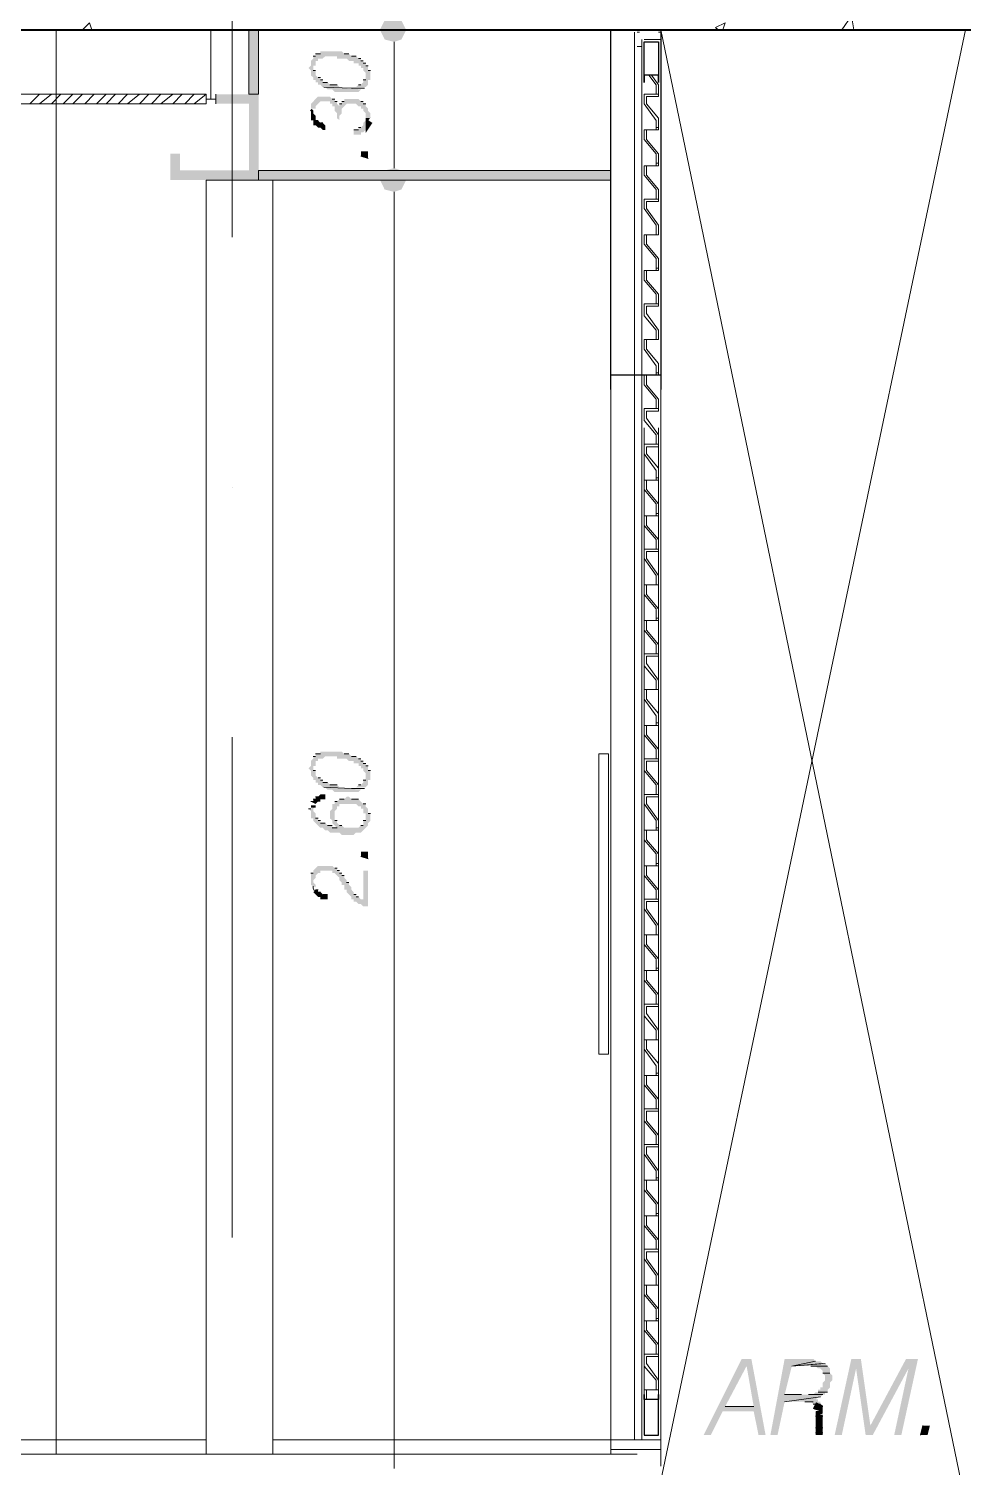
# Model space of a CAD drawing. Header units: millimetres. Extents: x 182 to 575, y -105 to 95.
# Drawn here: x 282.125 to 283.994, y 83.485 to 86.361 of the extents above; entities that cross this region are included whole.
import ezdxf

# ---------------------------------------------------------------- set-up
doc = ezdxf.new("R2010")
doc.units = ezdxf.units.MM
doc.header["$MEASUREMENT"] = 0
doc.layers.add('PDF_Geometry', color=7, linetype='Continuous')
doc.layers.add('PDF_Solid Fills', color=7, linetype='Continuous')

msp = doc.modelspace()

# ---------------------------------------------------------------- hatches: boundary and pattern name
at = {"layer": 'PDF_Solid Fills', "transparency": 33554559}
for points in [[(282.8373, 86.3396), (282.8564, 86.3348), (282.8707, 86.3396), (282.8802, 86.3586), (282.8707, 86.3777), (282.8564, 86.3824), (282.8373, 86.3777), (282.8278, 86.3586)], [(282.8564, 86.0824), (282.8373, 86.0777), (282.585, 86.0777), (282.585, 86.3586), (282.5659, 86.3586), (282.5659, 86.2301), (282.4993, 86.2301), (282.4993, 86.211), (282.5659, 86.211), (282.5659, 86.0777), (282.4278, 86.0777), (282.4278, 86.111), (282.4088, 86.111), (282.4088, 86.0586), (282.8278, 86.0586), (282.8373, 86.0396), (282.8564, 86.0348), (282.8707, 86.0396), (282.8802, 86.0586), (283.2897, 86.0586), (283.2897, 86.0777), (282.8707, 86.0777)], [(282.704, 86.2539), (282.704, 86.2491), (282.7088, 86.2491), (282.7135, 86.2443), (282.7469, 86.2443), (282.7421, 86.2491), (282.7278, 86.2491), (282.7231, 86.2539), (282.7135, 86.2539), (282.7135, 86.2586), (282.7088, 86.2586), (282.7088, 86.2634), (282.704, 86.2634), (282.6992, 86.2681), (282.6992, 86.2777), (282.6945, 86.2777), (282.6945, 86.2872), (282.6992, 86.2872), (282.6992, 86.2967), (282.704, 86.2967), (282.704, 86.3015), (282.7135, 86.3015), (282.7183, 86.3062), (282.7421, 86.3062), (282.7421, 86.3015), (282.7612, 86.3015), (282.7659, 86.2967), (282.7754, 86.2967), (282.7754, 86.292), (282.785, 86.292), (282.785, 86.2872), (282.7897, 86.2872), (282.7897, 86.2824), (282.7945, 86.2824), (282.7945, 86.2777), (282.7993, 86.2729), (282.7993, 86.2586), (282.7945, 86.2586), (282.7945, 86.2539), (282.7897, 86.2491), (282.785, 86.2491), (282.7802, 86.2443), (282.7993, 86.2443), (282.804, 86.2491), (282.804, 86.2586), (282.8088, 86.2586), (282.8088, 86.2777), (282.804, 86.2777), (282.804, 86.2872), (282.7993, 86.2872), (282.7993, 86.292), (282.7945, 86.292), (282.7945, 86.2967), (282.7897, 86.2967), (282.7897, 86.3015), (282.785, 86.3015), (282.7802, 86.3062), (282.7707, 86.3062), (282.7659, 86.311), (282.7564, 86.311), (282.7516, 86.3158), (282.7088, 86.3158), (282.7088, 86.311), (282.6992, 86.311), (282.6992, 86.3062), (282.6945, 86.3062), (282.6945, 86.3015), (282.6897, 86.2967), (282.6897, 86.2872), (282.685, 86.2824), (282.6897, 86.2777), (282.6897, 86.2681), (282.6945, 86.2634), (282.6945, 86.2586), (282.6992, 86.2586), (282.6992, 86.2539)], [(282.7326, 86.2396), (282.7373, 86.2348), (282.785, 86.2348), (282.7897, 86.2396), (282.7945, 86.2396), (282.7183, 86.2443), (282.7231, 86.2396)], [(282.7088, 86.1634), (282.7135, 86.1586), (282.7183, 86.1586), (282.7183, 86.1681), (282.7135, 86.1729), (282.7088, 86.1729), (282.704, 86.1777), (282.6992, 86.1777), (282.6992, 86.1872), (282.6945, 86.192), (282.6897, 86.192), (282.6897, 86.1777), (282.6945, 86.1777), (282.6945, 86.1681), (282.6992, 86.1681), (282.704, 86.1634)], [(282.7897, 86.1062), (282.804, 86.1015), (282.804, 86.1158), (282.7897, 86.1158)], [(282.704, 84.8539), (282.704, 84.8491), (282.7088, 84.8491), (282.7135, 84.8443), (282.7469, 84.8443), (282.7421, 84.8491), (282.7278, 84.8491), (282.7231, 84.8539), (282.7135, 84.8539), (282.7135, 84.8586), (282.7088, 84.8586), (282.7088, 84.8634), (282.704, 84.8634), (282.6992, 84.8682), (282.6992, 84.8777), (282.6945, 84.8777), (282.6945, 84.8872), (282.6992, 84.8872), (282.6992, 84.8967), (282.704, 84.8967), (282.704, 84.9015), (282.7135, 84.9015), (282.7183, 84.9062), (282.7421, 84.9062), (282.7421, 84.9015), (282.7612, 84.9015), (282.7659, 84.8967), (282.7754, 84.8967), (282.7754, 84.892), (282.785, 84.892), (282.785, 84.8872), (282.7897, 84.8872), (282.7897, 84.8824), (282.7945, 84.8824), (282.7945, 84.8777), (282.7993, 84.8729), (282.7993, 84.8586), (282.7945, 84.8586), (282.7945, 84.8539), (282.7897, 84.8491), (282.785, 84.8491), (282.7802, 84.8443), (282.7993, 84.8443), (282.804, 84.8491), (282.804, 84.8586), (282.8088, 84.8586), (282.8088, 84.8777), (282.804, 84.8777), (282.804, 84.8872), (282.7993, 84.8872), (282.7993, 84.892), (282.7945, 84.892), (282.7945, 84.8967), (282.7897, 84.8967), (282.7897, 84.9015), (282.785, 84.9015), (282.7802, 84.9062), (282.7707, 84.9062), (282.7659, 84.911), (282.7564, 84.911), (282.7516, 84.9158), (282.7088, 84.9158), (282.7088, 84.911), (282.6992, 84.911), (282.6992, 84.9062), (282.6945, 84.9062), (282.6945, 84.9015), (282.6897, 84.8967), (282.6897, 84.8872), (282.685, 84.8824), (282.6897, 84.8777), (282.6897, 84.8682), (282.6945, 84.8634), (282.6945, 84.8586), (282.6992, 84.8586), (282.6992, 84.8539)], [(282.6945, 84.8158), (282.6897, 84.8158), (282.6992, 84.811), (282.704, 84.8158), (282.7088, 84.8158), (282.7088, 84.8205), (282.7183, 84.8205), (282.7183, 84.8301), (282.7088, 84.8301), (282.704, 84.8253), (282.6992, 84.8253), (282.6992, 84.8205), (282.6945, 84.8205)], [(282.7326, 84.8396), (282.7373, 84.8348), (282.785, 84.8348), (282.7897, 84.8396), (282.7945, 84.8396), (282.7183, 84.8443), (282.7231, 84.8396)], [(282.7897, 84.7062), (282.804, 84.7015), (282.804, 84.7158), (282.7897, 84.7158)], [(282.7897, 84.611), (282.7945, 84.6062), (282.804, 84.6062), (282.804, 84.6777), (282.7945, 84.6777), (282.7945, 84.6205), (282.7897, 84.6205), (282.785, 84.6253), (282.7802, 84.6253), (282.7802, 84.6301), (282.7754, 84.6301), (282.7754, 84.6348), (282.7707, 84.6396), (282.7707, 84.6443), (282.7659, 84.6491), (282.7659, 84.6539), (282.7612, 84.6539), (282.7612, 84.6586), (282.7564, 84.6634), (282.7564, 84.6681), (282.7516, 84.6681), (282.7516, 84.6729), (282.7469, 84.6729), (282.7469, 84.6777), (282.7421, 84.6777), (282.7421, 84.6824), (282.7373, 84.6824), (282.7326, 84.6872), (282.704, 84.6872), (282.6992, 84.6824), (282.6945, 84.6777), (282.6945, 84.6729), (282.6897, 84.6729), (282.6897, 84.6491), (282.6992, 84.6443), (282.6992, 84.6491), (282.6945, 84.6539), (282.6945, 84.6586), (282.6992, 84.6634), (282.6992, 84.6681), (282.704, 84.6729), (282.7088, 84.6729), (282.7088, 84.6777), (282.7326, 84.6777), (282.7326, 84.6729), (282.7373, 84.6729), (282.7421, 84.6681), (282.7469, 84.6634), (282.7469, 84.6586), (282.7516, 84.6539), (282.7516, 84.6491), (282.7564, 84.6491), (282.7564, 84.6396), (282.7612, 84.6396), (282.7612, 84.6348), (282.7707, 84.6253), (282.7707, 84.6205), (282.7754, 84.6205), (282.7754, 84.6158), (282.7802, 84.6158), (282.785, 84.611)], [(282.7088, 84.6253), (282.7088, 84.6205), (282.7231, 84.6205), (282.7231, 84.6301), (282.7135, 84.6301), (282.7088, 84.6348), (282.704, 84.6348), (282.704, 84.6396), (282.6992, 84.6396), (282.6945, 84.6348), (282.6992, 84.6301), (282.704, 84.6253)], [(283.904, 83.7015), (283.8802, 83.7015), (283.8088, 83.5681), (283.7897, 83.7015), (283.7707, 83.7015), (283.7373, 83.5491), (283.7516, 83.5491), (283.7802, 83.6824), (283.7993, 83.5491), (283.8135, 83.5491), (283.885, 83.6824), (283.8564, 83.5491), (283.8707, 83.5491)], [(283.6993, 83.5967), (283.6993, 83.5872), (283.7135, 83.592), (283.7135, 83.6015)], [(283.6993, 83.5491), (283.7135, 83.5491), (283.7135, 83.5586), (283.6993, 83.5586)], [(283.9135, 83.5681), (283.9088, 83.5491), (283.9231, 83.5491), (283.9278, 83.5681)]]:
    msp.add_hatch(color=256, dxfattribs=at).paths.add_polyline_path(points)
h = msp.add_hatch(color=256, dxfattribs=at)
h.paths.add_polyline_path([(282.7897, 86.1491), (282.7897, 86.1539), (282.7945, 86.1539), (282.7993, 86.1586), (282.7993, 86.1777), (282.7945, 86.1729), (282.7945, 86.1681), (282.7897, 86.1634), (282.785, 86.1634), (282.785, 86.1586), (282.7754, 86.1586), (282.7754, 86.1491)])
h.paths.add_polyline_path([(282.7469, 86.1872), (282.7421, 86.1824), (282.7469, 86.1777)])
h.paths.add_polyline_path([(282.7993, 86.192), (282.7993, 86.1824), (282.8088, 86.1824), (282.8088, 86.192), (282.804, 86.1967), (282.804, 86.2015), (282.7993, 86.2062), (282.7993, 86.211), (282.7945, 86.211), (282.7945, 86.2158), (282.7897, 86.2158), (282.785, 86.2205), (282.7564, 86.2205), (282.7564, 86.2158), (282.7516, 86.2158), (282.7516, 86.211), (282.7469, 86.211), (282.7469, 86.2062), (282.7421, 86.211), (282.7421, 86.2158), (282.7373, 86.2158), (282.7373, 86.2205), (282.7326, 86.2205), (282.7278, 86.2253), (282.704, 86.2253), (282.6992, 86.2205), (282.6945, 86.2158), (282.6897, 86.211), (282.6897, 86.2015), (282.6992, 86.2015), (282.6992, 86.2062), (282.704, 86.211), (282.7088, 86.2158), (282.7278, 86.2158), (282.7278, 86.211), (282.7326, 86.211), (282.7326, 86.2062), (282.7373, 86.2062), (282.7373, 86.1967), (282.7421, 86.192), (282.7421, 86.1824), (282.7516, 86.192), (282.7516, 86.2015), (282.7564, 86.2062), (282.7612, 86.211), (282.7802, 86.211), (282.785, 86.2062), (282.7897, 86.2062), (282.7897, 86.2015), (282.7945, 86.2015), (282.7945, 86.1967)])
h = msp.add_hatch(color=256, dxfattribs=at)
h.paths.add_polyline_path([(282.804, 84.7729), (282.8088, 84.7777), (282.8088, 84.7824)])
h.paths.add_polyline_path([(282.7373, 84.7777), (282.7373, 84.7967), (282.7421, 84.8015), (282.7421, 84.8062), (282.7469, 84.8062), (282.7469, 84.811), (282.7802, 84.811), (282.785, 84.8062), (282.7897, 84.8062), (282.7897, 84.8015), (282.7945, 84.8015), (282.7945, 84.792), (282.7993, 84.792), (282.7993, 84.7777), (282.7945, 84.7777), (282.7945, 84.7681), (282.7897, 84.7681), (282.785, 84.7634), (282.7564, 84.7634), (282.7516, 84.7681), (282.7469, 84.7681), (282.7421, 84.7729), (282.7421, 84.7777)])
h.paths.add_polyline_path([(282.7326, 84.811), (282.7326, 84.8015), (282.7278, 84.7967), (282.7278, 84.7824), (282.7326, 84.7777), (282.7326, 84.7729), (282.7373, 84.7681), (282.7421, 84.7634), (282.7326, 84.7634), (282.7326, 84.7681), (282.7231, 84.7681), (282.7183, 84.7729), (282.7088, 84.7729), (282.7088, 84.7777), (282.704, 84.7777), (282.704, 84.7824), (282.6992, 84.7824), (282.6992, 84.792), (282.6945, 84.7967), (282.6945, 84.8015), (282.6992, 84.8062), (282.6897, 84.8015), (282.685, 84.8015), (282.6897, 84.7967), (282.6897, 84.7824), (282.6945, 84.7824), (282.6945, 84.7777), (282.6992, 84.7729), (282.704, 84.7681), (282.7088, 84.7634), (282.7135, 84.7634), (282.7183, 84.7586), (282.7231, 84.7586), (282.7278, 84.7539), (282.7469, 84.7539), (282.7516, 84.7491), (282.7754, 84.7491), (282.7802, 84.7539), (282.7897, 84.7539), (282.7945, 84.7586), (282.7993, 84.7634), (282.8088, 84.7824), (282.8088, 84.792), (282.804, 84.792), (282.804, 84.8015), (282.7993, 84.8062), (282.7993, 84.811), (282.7945, 84.811), (282.7897, 84.8158), (282.785, 84.8205), (282.7707, 84.8205), (282.7659, 84.8253), (282.7612, 84.8253), (282.7564, 84.8205), (282.7469, 84.8205), (282.7421, 84.8158), (282.7373, 84.8158), (282.7373, 84.811)], flags=0)
h.paths.add_polyline_path([(282.804, 84.7681), (282.804, 84.7729), (282.7993, 84.7634)])
h = msp.add_hatch(color=256, dxfattribs=at)
h.paths.add_polyline_path([(283.5612, 83.6872), (283.5754, 83.6062), (283.5183, 83.6062)])
h.paths.add_polyline_path([(283.5992, 83.5491), (283.5707, 83.7015), (283.5516, 83.7015), (283.4754, 83.5491), (283.4897, 83.5491), (283.5135, 83.5967), (283.5754, 83.5967), (283.585, 83.5491)], flags=0)
h = msp.add_hatch(color=256, dxfattribs=at)
h.paths.add_polyline_path([(283.7088, 83.6824), (283.7135, 83.6777), (283.7135, 83.6729), (283.7183, 83.6681), (283.7183, 83.6586), (283.7135, 83.6539), (283.7135, 83.6443), (283.7088, 83.6443), (283.7088, 83.6396), (283.704, 83.6396), (283.704, 83.6348), (283.6993, 83.6348), (283.6945, 83.6301), (283.6373, 83.6301), (283.6516, 83.6872), (283.6993, 83.6872), (283.704, 83.6824)])
h.paths.add_polyline_path([(283.7278, 83.6729), (283.7278, 83.6824), (283.7231, 83.6872), (283.7183, 83.692), (283.7135, 83.692), (283.7088, 83.6967), (283.6993, 83.6967), (283.6945, 83.7015), (283.6373, 83.7015), (283.6088, 83.5491), (283.6231, 83.5491), (283.6373, 83.6158), (283.6897, 83.6158), (283.6945, 83.611), (283.7135, 83.6062), (283.7088, 83.611), (283.7088, 83.6158), (283.704, 83.6158), (283.704, 83.6205), (283.6993, 83.6205), (283.7033, 83.6246), (283.7088, 83.6253), (283.7135, 83.6301), (283.7183, 83.6301), (283.7183, 83.6348), (283.7231, 83.6348), (283.7231, 83.6396), (283.7278, 83.6443), (283.7278, 83.6539), (283.7326, 83.6586), (283.7326, 83.6681)], flags=0)

# ---------------------------------------------------------------- linework, layer by layer
at = {"layer": 'PDF_Geometry', "lineweight": 13}
for points in [[(282.5326, 85.9443), (282.5326, 86.9443)], [(280.704, 86.3586), (293.1516, 86.3586)], [(282.4897, 86.2205), (282.4897, 86.3586)], [(283.3897, 86.3586), (283.9897, 83.4586)], [(283.3897, 83.4586), (283.9992, 86.3586)], [(282.8564, 86.0824), (282.8564, 86.111), (282.8564, 86.311), (282.8564, 86.3348)], [(283.3373, 86.3253), (283.3373, 83.5396)], [(283.3516, 86.3253), (283.3516, 83.5396)], [(283.3897, 83.5491), (283.3897, 83.5396), (283.3897, 86.3396)], [(282.6945, 86.3062), (282.6992, 86.3062), (282.6945, 86.3062)], [(282.6992, 86.311), (282.7088, 86.311), (282.6992, 86.311)], [(282.7659, 86.311), (282.7564, 86.311), (282.7659, 86.311)], [(282.7802, 86.3062), (282.7707, 86.3062), (282.7802, 86.3062)], [(282.7897, 86.3015), (282.785, 86.3015), (282.7897, 86.3015)], [(282.7945, 86.2967), (282.7897, 86.2967), (282.7945, 86.2967)], [(282.7993, 86.292), (282.7945, 86.292), (282.7993, 86.292)], [(282.804, 86.2872), (282.7993, 86.2872), (282.804, 86.2872)], [(282.6992, 86.2777), (282.6945, 86.2777), (282.6992, 86.2777)], [(282.7088, 86.2634), (282.704, 86.2634), (282.7088, 86.2634)], [(282.7135, 86.2586), (282.7088, 86.2586), (282.7135, 86.2586)], [(282.7945, 86.2586), (282.7993, 86.2586), (282.7945, 86.2586)], [(282.8088, 86.2777), (282.804, 86.2777), (282.8088, 86.2777)], [(282.1278, 86.211), (282.1469, 86.2301)], [(282.1469, 86.211), (282.1707, 86.2301)], [(282.1707, 86.211), (282.1897, 86.2301)], [(282.1945, 86.211), (282.2135, 86.2301)], [(282.2135, 86.211), (282.2326, 86.2301)], [(282.2373, 86.211), (282.2564, 86.2301)], [(282.2612, 86.211), (282.2802, 86.2301)], [(282.2802, 86.211), (282.2992, 86.2301)], [(282.304, 86.211), (282.3231, 86.2301)], [(282.3231, 86.211), (282.3469, 86.2301)], [(282.3469, 86.211), (282.3659, 86.2301)], [(282.3707, 86.211), (282.3897, 86.2301)], [(282.3897, 86.211), (282.4135, 86.2301)], [(282.4135, 86.211), (282.4326, 86.2301)], [(282.4373, 86.211), (282.4564, 86.2301)], [(282.4802, 86.211), (282.4802, 86.2301), (282.4564, 86.211)], [(282.4993, 86.211), (282.4993, 86.2301)], [(282.7231, 86.2539), (282.7135, 86.2539), (282.7231, 86.2539)], [(282.7159, 86.2443), (282.7707, 86.242), (282.7969, 86.242)], [(282.7421, 86.2491), (282.7278, 86.2491), (282.7421, 86.2491)], [(282.785, 86.2491), (282.7897, 86.2491), (282.785, 86.2491)], [(282.4993, 86.2205), (282.4802, 86.2205)], [(282.4802, 86.211), (282.4802, 86.211)], [(282.7373, 86.2205), (282.7326, 86.2205), (282.7373, 86.2205)], [(282.7421, 86.2158), (282.7373, 86.2158), (282.7421, 86.2158)], [(282.7469, 86.211), (282.7516, 86.211), (282.7469, 86.211)], [(282.7516, 86.2158), (282.7564, 86.2158), (282.7516, 86.2158)], [(282.7945, 86.2158), (282.7897, 86.2158), (282.7945, 86.2158)], [(282.7993, 86.211), (282.7945, 86.211), (282.7993, 86.211)], [(282.704, 86.1777), (282.6992, 86.1777), (282.704, 86.1777)], [(282.7135, 86.1729), (282.7088, 86.1729), (282.7135, 86.1729)], [(282.7754, 86.1586), (282.785, 86.1586), (282.7754, 86.1586)], [(282.785, 86.1634), (282.7897, 86.1634), (282.785, 86.1634)], [(282.804, 86.1015), (282.7897, 86.1062), (282.804, 86.1015)], [(283.2897, 83.511), (283.2897, 86.0586), (282.6135, 86.0586), (282.6135, 83.511)], [(282.8564, 83.4824), (282.8564, 83.511), (282.8564, 86.011), (282.8564, 86.0348)], [(283.3564, 83.6301), (283.3564, 85.5634)], [(283.385, 83.6301), (283.385, 85.5634)], [(282.5326, 85.4443), (282.5326, 85.4443)], [(282.5326, 83.9443), (282.5326, 84.9443)], [(282.6945, 84.9062), (282.6992, 84.9062), (282.6945, 84.9062)], [(282.6992, 84.911), (282.7088, 84.911), (282.6992, 84.911)], [(282.7659, 84.911), (282.7564, 84.911), (282.7659, 84.911)], [(282.7802, 84.9062), (282.7707, 84.9062), (282.7802, 84.9062)], [(282.6992, 84.8777), (282.6945, 84.8777), (282.6992, 84.8777)], [(282.7897, 84.9015), (282.785, 84.9015), (282.7897, 84.9015)], [(282.7945, 84.8967), (282.7897, 84.8967), (282.7945, 84.8967)], [(282.7993, 84.892), (282.7945, 84.892), (282.7993, 84.892)], [(282.804, 84.8872), (282.7993, 84.8872), (282.804, 84.8872)], [(282.8088, 84.8777), (282.804, 84.8777), (282.8088, 84.8777)], [(282.7088, 84.8634), (282.704, 84.8634), (282.7088, 84.8634)], [(282.7135, 84.8586), (282.7088, 84.8586), (282.7135, 84.8586)], [(282.7231, 84.8539), (282.7135, 84.8539), (282.7231, 84.8539)], [(282.7421, 84.8491), (282.7278, 84.8491), (282.7421, 84.8491)], [(282.785, 84.8491), (282.7897, 84.8491), (282.785, 84.8491)], [(282.7945, 84.8586), (282.7993, 84.8586), (282.7945, 84.8586)], [(282.6945, 84.8205), (282.6992, 84.8205), (282.6945, 84.8205)], [(282.6992, 84.8253), (282.704, 84.8253), (282.6992, 84.8253)], [(282.7159, 84.8443), (282.7707, 84.842), (282.7969, 84.842)], [(282.7469, 84.8205), (282.7564, 84.8205), (282.7469, 84.8205)], [(282.785, 84.8205), (282.7707, 84.8205), (282.785, 84.8205)], [(282.685, 84.8015), (282.6897, 84.8015), (282.685, 84.8015)], [(282.6897, 84.8158), (282.6945, 84.8158), (282.6897, 84.8158)], [(282.7373, 84.8158), (282.7421, 84.8158), (282.7373, 84.8158)], [(282.7993, 84.811), (282.7945, 84.811), (282.7993, 84.811)], [(282.8088, 84.792), (282.804, 84.792), (282.8088, 84.792)], [(282.704, 84.7824), (282.6992, 84.7824), (282.704, 84.7824)], [(282.7088, 84.7777), (282.704, 84.7777), (282.7088, 84.7777)], [(282.7183, 84.7729), (282.7088, 84.7729), (282.7183, 84.7729)], [(282.7326, 84.7681), (282.7231, 84.7681), (282.7326, 84.7681)], [(282.7421, 84.7634), (282.7326, 84.7634), (282.7421, 84.7634)], [(282.7421, 84.7777), (282.7373, 84.7777), (282.7421, 84.7777)], [(282.7516, 84.7681), (282.7469, 84.7681), (282.7516, 84.7681)], [(282.7897, 84.7681), (282.7945, 84.7681), (282.7897, 84.7681)], [(282.7945, 84.7777), (282.7993, 84.7777), (282.7945, 84.7777)], [(282.804, 84.7015), (282.7897, 84.7062), (282.804, 84.7015)], [(282.7421, 84.6824), (282.7373, 84.6824), (282.7421, 84.6824)], [(282.7469, 84.6777), (282.7421, 84.6777), (282.7469, 84.6777)], [(282.6897, 84.6729), (282.6945, 84.6729), (282.6897, 84.6729)], [(282.6945, 84.6467), (282.6945, 84.642), (282.6969, 84.6372)], [(282.7516, 84.6729), (282.7469, 84.6729), (282.7516, 84.6729)], [(282.7564, 84.6681), (282.7516, 84.6681), (282.7564, 84.6681)], [(282.7659, 84.6539), (282.7612, 84.6539), (282.7659, 84.6539)], [(282.704, 84.6396), (282.6992, 84.6396), (282.704, 84.6396)], [(282.7088, 84.6348), (282.704, 84.6348), (282.7088, 84.6348)], [(282.7231, 84.6301), (282.7135, 84.6301), (282.7231, 84.6301)], [(282.7802, 84.6301), (282.7754, 84.6301), (282.7802, 84.6301)], [(282.785, 84.6253), (282.7802, 84.6253), (282.785, 84.6253)], [(280.4945, 83.5396), (282.4802, 83.5396)], [(282.6135, 83.5396), (283.2897, 83.5396)], [(280.2802, 83.511), (283.3421, 83.511)], [(283.3897, 83.4872), (283.3897, 83.5205)]]:
    msp.add_lwpolyline(points, dxfattribs=at)
at = {"layer": 'PDF_Geometry', "lineweight": 0}
for points in [[(282.2326, 86.3586), (282.2469, 86.3729), (282.2516, 86.3586)], [(283.504, 86.3586), (283.4992, 86.3634), (283.5183, 86.3729), (283.5135, 86.3586)], [(283.7564, 86.3586), (283.7516, 86.3586), (283.7707, 86.3872), (283.7754, 86.3586)]]:
    msp.add_lwpolyline(points, dxfattribs=at)
at = {"layer": 'PDF_Geometry', "lineweight": 40}
msp.add_lwpolyline([(281.4802, 86.3586), (292.2278, 86.3586)], dxfattribs=at)
at = {"layer": 'PDF_Geometry', "lineweight": 20}
for points in [[(282.1802, 83.511), (282.1802, 86.3586)], [(283.3373, 86.3253), (283.3373, 86.3539)], [(283.3564, 86.3396), (283.3897, 86.3396), (283.3897, 86.3539), (283.385, 86.3539), (283.3897, 86.3539), (283.3897, 86.3396)], [(283.3421, 86.3253), (283.3516, 86.3253), (283.3516, 86.3396), (283.3516, 86.3253)], [(283.3802, 86.2301), (283.385, 86.2301), (283.385, 86.2253), (283.3612, 86.2253), (283.3612, 86.211), (283.385, 86.1824), (283.385, 86.1634), (283.3802, 86.1634), (283.3802, 86.1586), (283.3802, 86.1634), (283.3802, 86.1777), (283.3564, 86.211), (283.3564, 86.2301)], [(283.3802, 86.1634), (283.385, 86.1634), (283.385, 86.1586), (283.3612, 86.1586), (283.3612, 86.1396), (283.385, 86.111), (283.385, 86.092), (283.3802, 86.092), (283.3802, 86.0872), (283.3802, 86.092), (283.3802, 86.111), (283.3564, 86.1396), (283.3564, 86.1586), (283.3802, 86.1586)], [(283.3802, 86.092), (283.385, 86.092), (283.385, 86.0872), (283.3612, 86.0872), (283.3612, 86.0681), (283.385, 86.0396), (283.385, 86.0205), (283.3802, 86.0205), (283.3802, 86.0253), (283.3802, 86.0396), (283.3564, 86.0681), (283.3564, 86.0872), (283.3802, 86.0872)], [(282.4802, 86.0586), (282.4802, 83.511), (282.6135, 83.511), (282.6135, 86.0586)], [(283.3802, 86.0205), (283.385, 86.0205), (283.385, 86.0158), (283.3612, 86.0158), (283.3612, 86.0015), (283.385, 85.9681), (283.385, 85.9491), (283.3802, 85.9491), (283.3802, 85.9539), (283.3802, 85.9681), (283.3564, 86.0015), (283.3564, 86.0205)], [(283.3802, 85.9491), (283.385, 85.9491), (283.3612, 85.9491), (283.3612, 85.9301), (283.385, 85.9015), (283.385, 85.8824), (283.3802, 85.8824), (283.3802, 85.8777), (283.3802, 85.8824), (283.3802, 85.9015), (283.3564, 85.9301), (283.3564, 85.9491)], [(283.3802, 85.8824), (283.385, 85.8824), (283.385, 85.8777), (283.3612, 85.8777), (283.3612, 85.8586), (283.385, 85.8301), (283.385, 85.811), (283.3802, 85.811), (283.3802, 85.8158), (283.3802, 85.8301), (283.3564, 85.8586), (283.3564, 85.8777), (283.3802, 85.8777)], [(283.3802, 85.811), (283.385, 85.811), (283.385, 85.8062), (283.3612, 85.8062), (283.3612, 85.792), (283.385, 85.7586), (283.385, 85.7396), (283.3802, 85.7396), (283.3802, 85.7443), (283.3802, 85.7586), (283.3564, 85.7872), (283.3564, 85.811)], [(283.3802, 85.7396), (283.385, 85.7396), (283.3612, 85.7396), (283.3612, 85.7205), (283.385, 85.692), (283.385, 85.6729), (283.3802, 85.6729), (283.3802, 85.6681), (283.3802, 85.6729), (283.3802, 85.6872), (283.3564, 85.7205), (283.3564, 85.7396)], [(283.3802, 85.6729), (283.385, 85.6729), (283.385, 85.6681), (283.3612, 85.6681), (283.3612, 85.6491), (283.385, 85.6205), (283.385, 85.6015), (283.3802, 85.6015), (283.3802, 85.6205), (283.3564, 85.6491), (283.3564, 85.6681), (283.3802, 85.6681)], [(283.3802, 85.6015), (283.385, 85.6015), (283.385, 85.5967), (283.3612, 85.5967), (283.3612, 85.5824), (283.385, 85.5491), (283.385, 85.5301), (283.3802, 85.5301), (283.3802, 85.5348), (283.3802, 85.5491), (283.3564, 85.5777), (283.3564, 85.6015)], [(283.3802, 85.5301), (283.385, 85.5301), (283.385, 85.5253), (283.3612, 85.5253), (283.3612, 85.511), (283.385, 85.4824), (283.385, 85.4634), (283.3802, 85.4634), (283.3802, 85.4586), (283.3802, 85.4634), (283.3802, 85.4777), (283.3564, 85.511), (283.3564, 85.5301)], [(283.3802, 85.4634), (283.385, 85.4634), (283.385, 85.4586), (283.3612, 85.4586), (283.3612, 85.4396), (283.385, 85.411), (283.385, 85.392), (283.3802, 85.392), (283.3802, 85.3872), (283.3802, 85.392), (283.3802, 85.411), (283.3564, 85.4396), (283.3564, 85.4586), (283.3802, 85.4586)], [(283.3802, 85.392), (283.385, 85.392), (283.385, 85.3872), (283.3612, 85.3872), (283.3612, 85.3681), (283.385, 85.3396), (283.385, 85.3205), (283.3802, 85.3205), (283.3802, 85.3253), (283.3802, 85.3396), (283.3564, 85.3681), (283.3564, 85.3872), (283.3802, 85.3872)], [(283.3802, 85.3205), (283.385, 85.3205), (283.385, 85.3158), (283.3612, 85.3158), (283.3612, 85.3015), (283.385, 85.2681), (283.385, 85.2491), (283.3802, 85.2491), (283.3802, 85.2539), (283.3802, 85.2681), (283.3564, 85.3015), (283.3564, 85.3205)], [(283.3802, 85.2491), (283.385, 85.2491), (283.3612, 85.2491), (283.3612, 85.2301), (283.385, 85.2015), (283.385, 85.1824), (283.3802, 85.1824), (283.3802, 85.1777), (283.3802, 85.1824), (283.3802, 85.2015), (283.3564, 85.2301), (283.3564, 85.2491)], [(283.3802, 85.1824), (283.385, 85.1824), (283.385, 85.1777), (283.3612, 85.1777), (283.3612, 85.1586), (283.385, 85.1301), (283.385, 85.111), (283.3802, 85.111), (283.3802, 85.1301), (283.3564, 85.1586), (283.3564, 85.1777), (283.3802, 85.1777)], [(283.3802, 85.111), (283.385, 85.111), (283.385, 85.1062), (283.3612, 85.1062), (283.3612, 85.092), (283.385, 85.0586), (283.385, 85.0396), (283.3802, 85.0396), (283.3802, 85.0443), (283.3802, 85.0586), (283.3564, 85.0872), (283.3564, 85.111)], [(283.3802, 85.0396), (283.385, 85.0396), (283.3612, 85.0396), (283.3612, 85.0205), (283.385, 84.992), (283.385, 84.9729), (283.3802, 84.9729), (283.3802, 84.9682), (283.3802, 84.9729), (283.3802, 84.9872), (283.3564, 85.0205), (283.3564, 85.0396)], [(283.3802, 84.9729), (283.385, 84.9729), (283.385, 84.9682), (283.3612, 84.9682), (283.3612, 84.9491), (283.385, 84.9205), (283.385, 84.9015), (283.3802, 84.9015), (283.3802, 84.9205), (283.3564, 84.9491), (283.3564, 84.9682), (283.3802, 84.9682)], [(283.3802, 84.9015), (283.385, 84.9015), (283.385, 84.8967), (283.3612, 84.8967), (283.3612, 84.8777), (283.385, 84.8491), (283.385, 84.8301), (283.3802, 84.8301), (283.3802, 84.8348), (283.3802, 84.8491), (283.3564, 84.8777), (283.3564, 84.9015)], [(283.3802, 84.8301), (283.385, 84.8301), (283.385, 84.8253), (283.3612, 84.8253), (283.3612, 84.811), (283.385, 84.7777), (283.385, 84.7634), (283.3802, 84.7634), (283.3802, 84.7586), (283.3802, 84.7634), (283.3802, 84.7777), (283.3564, 84.811), (283.3564, 84.8301)], [(283.3802, 84.7634), (283.385, 84.7634), (283.385, 84.7586), (283.3612, 84.7586), (283.3612, 84.7396), (283.385, 84.711), (283.385, 84.692), (283.3802, 84.692), (283.3802, 84.6872), (283.3802, 84.692), (283.3802, 84.711), (283.3564, 84.7396), (283.3564, 84.7586), (283.3802, 84.7586)], [(283.3802, 84.692), (283.385, 84.692), (283.385, 84.6872), (283.3612, 84.6872), (283.3612, 84.6681), (283.385, 84.6396), (283.385, 84.6205), (283.3802, 84.6205), (283.3802, 84.6253), (283.3802, 84.6396), (283.3564, 84.6681), (283.3564, 84.6872), (283.3802, 84.6872)], [(283.3802, 84.6205), (283.385, 84.6205), (283.385, 84.6158), (283.3612, 84.6158), (283.3612, 84.6015), (283.385, 84.5681), (283.385, 84.5491), (283.3802, 84.5491), (283.3802, 84.5539), (283.3802, 84.5681), (283.3564, 84.6015), (283.3564, 84.6205)], [(283.3802, 84.5491), (283.385, 84.5491), (283.3612, 84.5491), (283.3612, 84.5301), (283.385, 84.5015), (283.385, 84.4824), (283.3802, 84.4824), (283.3802, 84.4777), (283.3802, 84.4824), (283.3802, 84.5015), (283.3564, 84.5301), (283.3564, 84.5491)], [(283.3802, 84.4824), (283.385, 84.4824), (283.385, 84.4777), (283.3612, 84.4777), (283.3612, 84.4586), (283.385, 84.4301), (283.385, 84.411), (283.3802, 84.411), (283.3802, 84.4301), (283.3564, 84.4586), (283.3564, 84.4777), (283.3802, 84.4777)], [(283.3802, 84.411), (283.385, 84.411), (283.385, 84.4062), (283.3612, 84.4062), (283.3612, 84.392), (283.385, 84.3586), (283.385, 84.3396), (283.3802, 84.3396), (283.3802, 84.3443), (283.3802, 84.3586), (283.3564, 84.3872), (283.3564, 84.411)], [(283.3802, 84.3396), (283.385, 84.3396), (283.3612, 84.3396), (283.3612, 84.3205), (283.385, 84.292), (283.385, 84.2729), (283.3802, 84.2729), (283.3802, 84.2681), (283.3802, 84.2729), (283.3802, 84.2872), (283.3564, 84.3205), (283.3564, 84.3396)], [(283.3802, 84.2729), (283.385, 84.2729), (283.385, 84.2681), (283.3612, 84.2681), (283.3612, 84.2491), (283.385, 84.2205), (283.385, 84.2015), (283.3802, 84.2015), (283.3802, 84.2205), (283.3564, 84.2491), (283.3564, 84.2681), (283.3802, 84.2681)], [(283.3802, 84.2015), (283.385, 84.2015), (283.385, 84.1967), (283.3612, 84.1967), (283.3612, 84.1777), (283.385, 84.1491), (283.385, 84.1301), (283.3802, 84.1301), (283.3802, 84.1348), (283.3802, 84.1491), (283.3564, 84.1777), (283.3564, 84.2015)], [(283.3802, 84.1301), (283.385, 84.1301), (283.385, 84.1253), (283.3612, 84.1253), (283.3612, 84.111), (283.385, 84.0777), (283.385, 84.0634), (283.3802, 84.0634), (283.3802, 84.0586), (283.3802, 84.0634), (283.3802, 84.0777), (283.3564, 84.111), (283.3564, 84.1301)], [(283.3802, 84.0634), (283.385, 84.0634), (283.385, 84.0586), (283.3612, 84.0586), (283.3612, 84.0396), (283.385, 84.011), (283.385, 83.992), (283.3802, 83.992), (283.3802, 83.9872), (283.3802, 83.992), (283.3802, 84.011), (283.3564, 84.0396), (283.3564, 84.0586), (283.3802, 84.0586)], [(283.3802, 83.992), (283.385, 83.992), (283.385, 83.9872), (283.3612, 83.9872), (283.3612, 83.9681), (283.385, 83.9396), (283.385, 83.9205), (283.3802, 83.9205), (283.3802, 83.9253), (283.3802, 83.9396), (283.3564, 83.9681), (283.3564, 83.9872), (283.3802, 83.9872)], [(283.3802, 83.9205), (283.385, 83.9205), (283.385, 83.9158), (283.3612, 83.9158), (283.3612, 83.9015), (283.385, 83.8681), (283.385, 83.8491), (283.3802, 83.8491), (283.3802, 83.8539), (283.3802, 83.8681), (283.3564, 83.9015), (283.3564, 83.9205)], [(283.3802, 83.8491), (283.385, 83.8491), (283.3612, 83.8491), (283.3612, 83.8301), (283.385, 83.8015), (283.385, 83.7824), (283.3802, 83.7824), (283.3802, 83.7777), (283.3802, 83.7824), (283.3802, 83.8015), (283.3564, 83.8301), (283.3564, 83.8491)], [(283.3802, 83.7824), (283.385, 83.7824), (283.385, 83.7777), (283.3612, 83.7777), (283.3612, 83.7586), (283.385, 83.7301), (283.385, 83.711), (283.3802, 83.711), (283.3802, 83.7301), (283.3564, 83.7586), (283.3564, 83.7777), (283.3802, 83.7777)], [(283.3802, 83.711), (283.385, 83.711), (283.385, 83.7062), (283.3612, 83.7062), (283.3612, 83.692), (283.385, 83.6586), (283.385, 83.6396), (283.3802, 83.6396), (283.3802, 83.6443), (283.3802, 83.6586), (283.3564, 83.6872), (283.3564, 83.711)], [(283.6993, 83.6967), (283.6516, 83.6872), (283.6993, 83.6967)], [(283.7183, 83.692), (283.6516, 83.6872), (283.7183, 83.692)], [(283.7135, 83.692), (283.6516, 83.6872), (283.7135, 83.692)], [(283.7231, 83.6872), (283.6897, 83.6872), (283.7231, 83.6872)], [(283.7088, 83.6253), (283.6373, 83.6158), (283.7088, 83.6253)], [(283.685, 83.6301), (283.7135, 83.6301), (283.685, 83.6301)], [(283.2897, 83.5396), (283.3897, 83.5396), (283.3897, 83.5205), (283.2897, 83.5205)]]:
    msp.add_lwpolyline(points, close=True, dxfattribs=at)
at = {"layer": 'PDF_Geometry', "lineweight": 13}
for points in [[(282.585, 86.2301), (282.5659, 86.2301), (282.5659, 86.3586), (282.585, 86.3586)], [(282.7659, 86.3586), (282.8707, 86.3586)], [(281.8707, 86.2301), (282.4802, 86.2301), (282.4802, 86.211), (281.8707, 86.211)], [(282.585, 86.0586), (282.585, 86.0777), (283.2897, 86.0777), (283.2897, 86.0586)], [(282.7659, 86.0586), (282.8278, 86.0586)], [(283.2659, 84.911), (283.285, 84.911), (283.285, 84.311), (283.2659, 84.311)]]:
    msp.add_lwpolyline(points, close=True, dxfattribs=at)
at = {"layer": 'PDF_Geometry', "lineweight": 25}
for points in [[(283.2897, 85.6396), (283.2897, 86.3586), (283.3897, 86.3586), (283.3897, 85.6396)], [(283.3897, 85.6681), (283.2897, 85.6681)], [(283.3564, 83.6301), (283.3564, 83.6301)], [(283.3564, 83.611), (283.3564, 83.611)]]:
    msp.add_lwpolyline(points, dxfattribs=at)
at = {"layer": 'PDF_Geometry', "lineweight": 20}
for points in [[(283.3421, 86.3539), (283.3469, 86.3539), (283.3421, 86.3539)], [(283.3421, 86.3253), (283.3421, 86.3253)], [(283.3707, 86.2681), (283.385, 86.2491), (283.385, 86.2301), (283.3802, 86.2301), (283.3802, 86.2348), (283.3802, 86.2491), (283.3659, 86.2681)], [(283.7135, 83.6729), (283.7278, 83.6729), (283.7135, 83.6729)], [(283.7278, 83.6729), (283.7135, 83.6729), (283.7278, 83.6729)], [(283.3564, 83.6205), (283.3564, 83.6396), (283.3802, 83.6396), (283.385, 83.6396), (283.3612, 83.6396), (283.3612, 83.6205)], [(283.6373, 83.6301), (283.6707, 83.6301), (283.6373, 83.6301)], [(283.6873, 83.6158), (283.6945, 83.6158), (283.6778, 83.6158)], [(283.6945, 83.611), (283.7088, 83.611), (283.6945, 83.611)], [(283.704, 83.6348), (283.7231, 83.6348), (283.704, 83.6348)], [(283.5183, 83.6062), (283.5754, 83.6062), (283.5183, 83.6062)], [(283.6993, 83.6062), (283.7135, 83.6062), (283.6993, 83.6062)], [(283.7135, 83.6062), (283.6993, 83.6062), (283.7135, 83.6062)], [(283.6993, 83.5872), (283.7135, 83.5872), (283.6993, 83.5872)], [(283.7135, 83.5634), (283.6993, 83.5634), (283.7135, 83.5634)], [(283.7135, 83.5539), (283.6993, 83.5539), (283.7135, 83.5539)], [(283.9088, 83.5491), (283.9135, 83.5681), (283.9088, 83.5491)]]:
    msp.add_lwpolyline(points, dxfattribs=at)
at = {"layer": 'PDF_Geometry', "lineweight": 25}
for points in [[(283.385, 86.3348), (283.385, 86.2539), (283.385, 86.2681), (283.3564, 86.2681), (283.3564, 86.2539), (283.3564, 86.3348)], [(283.385, 83.5491), (283.385, 83.6301), (283.385, 83.6205), (283.3564, 83.6205), (283.3564, 83.6301), (283.3564, 83.5491)]]:
    msp.add_lwpolyline(points, close=True, dxfattribs=at)
at = {"layer": 'PDF_Geometry', "lineweight": 13}
for points, const_width in [([(282.6921, 86.192), (282.6921, 86.1967), (282.6897, 86.1991)], 0.00476), ([(282.8088, 86.1753), (282.804, 86.1682), (282.804, 86.1824)], 0.00952)]:
    msp.add_lwpolyline(points, dxfattribs=dict(at, const_width=const_width))
msp.add_lwpolyline([(282.6945, 84.8134, 0, 0, 0), (282.6945, 84.8086, 0.00952, 0.00952, 0), (282.6945, 84.8039, 0, 0, 0)], format="xyseb", dxfattribs=at)
at = {"layer": 'PDF_Geometry', "lineweight": 20, "const_width": 0.0143}
for points in [[(283.6969, 83.6086), (283.7064, 83.6039), (283.7064, 83.5991)], [(283.7064, 83.5896), (283.7064, 83.5872), (283.7064, 83.5681), (283.7064, 83.5634), (283.7064, 83.5586)]]:
    msp.add_lwpolyline(points, dxfattribs=at)
at = {"layer": 'PDF_Solid Fills', "transparency": 33554559}
msp.add_solid([(282.804, 86.1681), (282.804, 86.1634), (282.7993, 86.1586)], dxfattribs=at)

doc.saveas('drawing.dxf')
